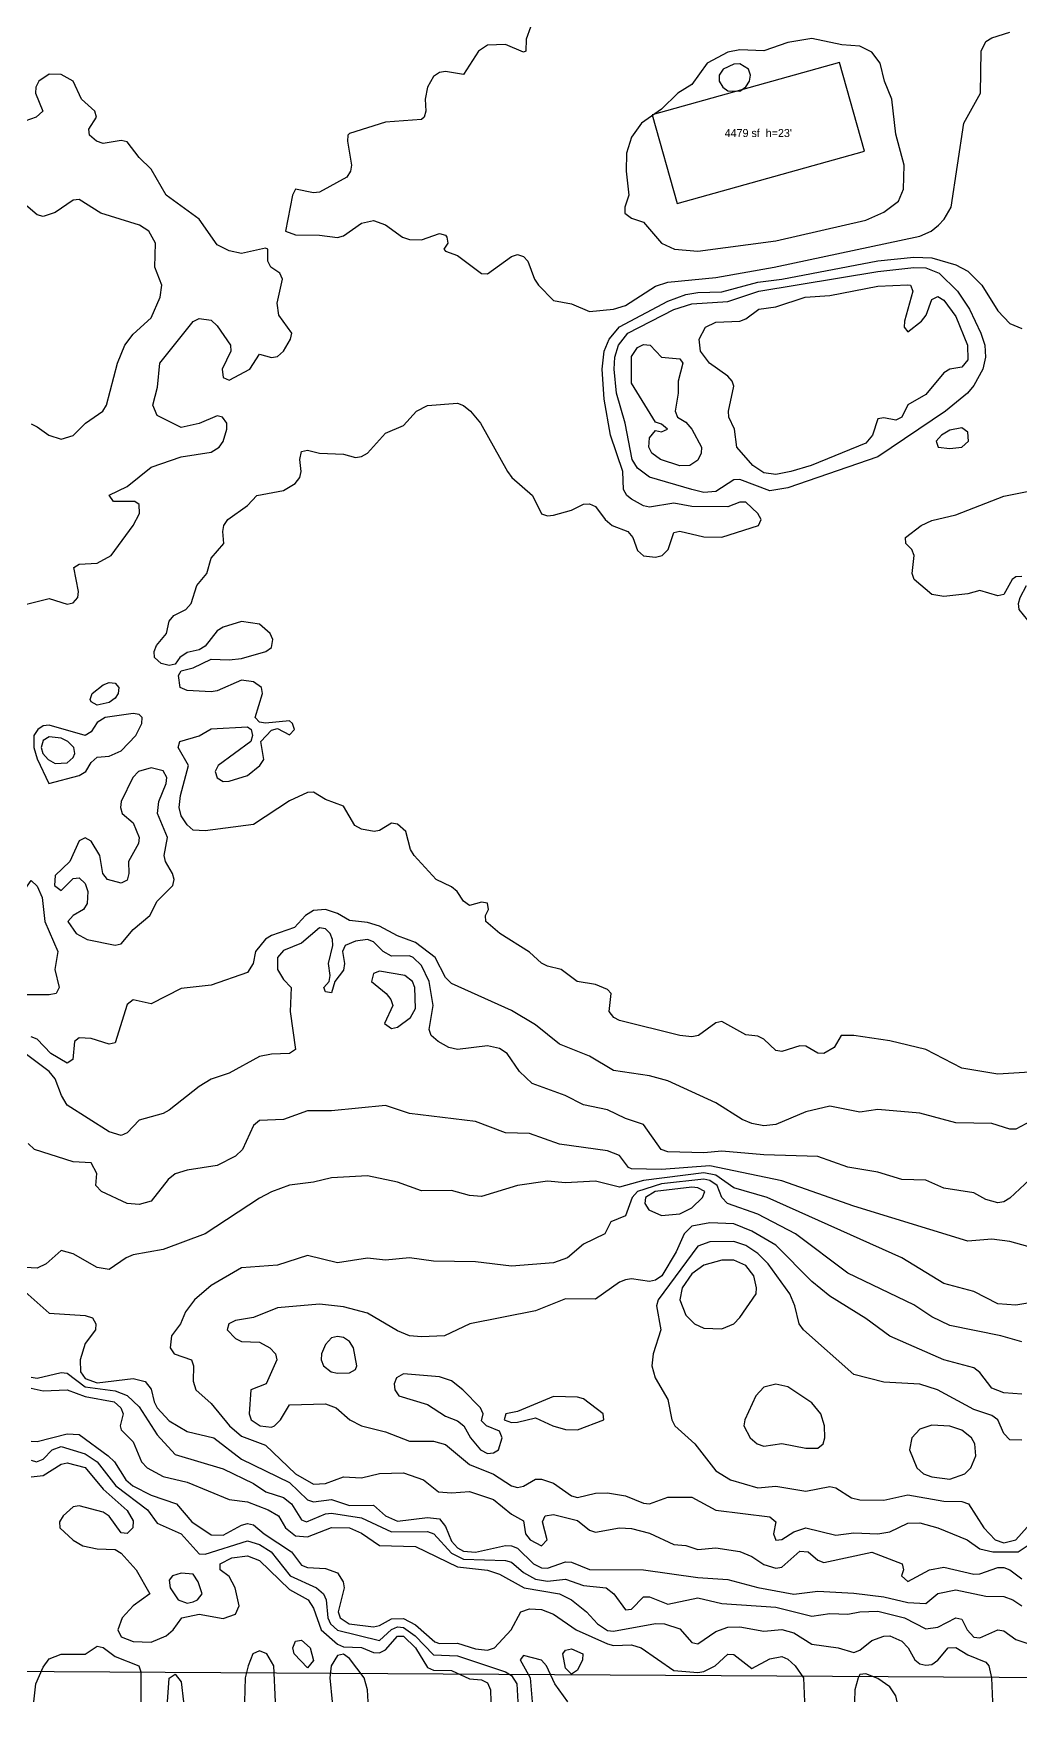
# Model space of a CAD drawing. Extents: x 425119 to 428731, y 1576976 to 1581037.
# Drawn here: x 425887 to 426380, y 1576976 to 1577811 of the extents above; entities that cross this region are included whole.
import ezdxf
from ezdxf.enums import TextEntityAlignment as Align

# ---------------------------------------------------------------- set-up
doc = ezdxf.new("R2010")
doc.units = 21
doc.header["$MEASUREMENT"] = 0
for name, color, linetype in [('A-BLDG-ANNO', 1, 'Continuous'), ('A-BLDG-FTPT', 1, 'Continuous'), ('C-TOPO-MAJR', 3, 'Continuous'), ('C-TOPO-MINR', 8, 'Continuous'), ('G-ANNO-AOI', 6, 'Continuous')]:
    doc.layers.add(name, color=color, linetype=linetype)

msp = doc.modelspace()

# ---------------------------------------------------------------- linework, layer by layer
at = {"layer": 'A-BLDG-FTPT', "elevation": 73.77}
msp.add_lwpolyline([(426301.84, 1577752.49), (426289.35, 1577796.82), (426195.71, 1577770.69), (426208.24, 1577726.33)], close=True, dxfattribs=at)
at = {"layer": 'C-TOPO-MAJR', "elevation": 70}
msp.add_lwpolyline([(426215.5, 1577583.38), (426194.5, 1577589.66), (426188.5, 1577594.16), (426185.84, 1577598.5), (426182.26, 1577616.5), (426177.87, 1577631.5), (426176.8, 1577643.5), (426177.13, 1577649.5), (426178.9, 1577655.5), (426183.52, 1577661.5), (426206.5, 1577673.41), (426215.5, 1577676.28), (426233.5, 1577677.4), (426249.11, 1577682.5), (426308.5, 1577692.31), (426326.5, 1577694.39), (426332.5, 1577694.15), (426339.22, 1577691.5), (426348.36, 1577682.5), (426354.23, 1577673.5), (426360.02, 1577661.5), (426362.02, 1577655.5), (426362.21, 1577649.5), (426360.94, 1577643.5), (426356.5, 1577635.43), (426353.27, 1577631.5), (426342.29, 1577622.5), (426308.5, 1577599.78), (426263.5, 1577584.22), (426254.5, 1577582.78), (426239.5, 1577588.5), (426236.5, 1577588.18), (426227.5, 1577582.35), (426221.5, 1577581.88), (426215.5, 1577583.38)], close=True, dxfattribs=at)
at = {"layer": 'C-TOPO-MAJR'}
for points, elevation in [([(426380.5, 1577540.01), (426377.5, 1577539.8), (426375.62, 1577538.5), (426371.5, 1577530.98), (426368.5, 1577530.36), (426359.5, 1577532.9), (426353.5, 1577531.3), (426341.5, 1577529.98), (426335.5, 1577530.99), (426326.58, 1577538.5), (426325.66, 1577541.5), (426326.71, 1577550.5), (426325.56, 1577553.5), (426322.42, 1577556.5), (426322.31, 1577559.5), (426330.14, 1577565.5), (426335.5, 1577567.85), (426347.5, 1577570.78), (426371.5, 1577580.01), (426386.5, 1577583.17)], 70), ([(426383.5, 1577518.05), (426379.13, 1577523.5), (426378.72, 1577526.5), (426379.53, 1577529.5), (426382.78, 1577535.5)], 70), ([(426395.5, 1577178.78), (426377.5, 1577175.74), (426368.5, 1577176.47), (426356.5, 1577182.62), (426341.5, 1577186.56), (426320.5, 1577199.41), (426253.2, 1577229.5), (426236.5, 1577234.47), (426227.5, 1577240.79), (426221.5, 1577241.99), (426191.5, 1577238.16), (426179.5, 1577234.79), (426167.5, 1577237.82), (426152.5, 1577236.98), (426143.5, 1577237.76), (426128.5, 1577235.59), (426110.5, 1577230.11), (426104.5, 1577230.66), (426095.5, 1577233.05), (426080.5, 1577232.98), (426068.5, 1577237.3), (426053.5, 1577240.37), (426035.5, 1577239.49), (426026.5, 1577237.2), (426014.5, 1577235.72), (426005.5, 1577232.34), (425999.5, 1577229.29), (425972.5, 1577211.43), (425951.5, 1577203.57), (425936.5, 1577200.96), (425932.91, 1577199.5), (425924.5, 1577193.65), (425918.5, 1577194.52), (425906.5, 1577201.46), (425900.5, 1577203.06), (425893.05, 1577196.5), (425888.5, 1577194.21), (425882.5, 1577194.58)], 75), ([(425882.5, 1577182.49), (425894.5, 1577171.75), (425912.5, 1577170.66), (425916.17, 1577169.5), (425917.8, 1577166.5), (425917.65, 1577163.5), (425912.5, 1577156.64), (425909.96, 1577148.5), (425910.11, 1577142.5), (425912.5, 1577139.04), (425918.5, 1577136.96), (425936.5, 1577139.04), (425942.5, 1577137.57), (425945.5, 1577133.85), (425946.89, 1577127.5), (425948.51, 1577124.5), (425954.5, 1577117.9), (425963.5, 1577112.55), (425976.69, 1577109.5), (425990.5, 1577098.83), (426014.5, 1577087.19), (426023.5, 1577078.55), (426026.5, 1577077.43), (426035.5, 1577078.73), (426044.5, 1577075.66), (426056.5, 1577075.75), (426062.54, 1577070.5), (426068.5, 1577067.88), (426083.5, 1577069.61), (426089.5, 1577069.02), (426092.5, 1577065.13), (426095.5, 1577057.83), (426098.5, 1577054.52), (426101.5, 1577052.89), (426107.5, 1577052.32), (426122.5, 1577055.63), (426125.5, 1577055.49), (426128.5, 1577054.28), (426136.47, 1577046.5), (426140.5, 1577044.51), (426143.5, 1577044.34), (426152.5, 1577047.56), (426155.5, 1577047.32), (426164.5, 1577043.61), (426191.5, 1577043.54), (426218.5, 1577039.63), (426233.5, 1577038.63), (426248.5, 1577034.6), (426266.5, 1577031.35), (426278.5, 1577032.88), (426296.5, 1577031.9), (426311.5, 1577030.07), (426323.5, 1577027.1), (426332.5, 1577026.62), (426338.5, 1577031.75), (426347.5, 1577033.52), (426362.5, 1577030.39), (426371.5, 1577030.17), (426375.89, 1577028.5), (426380.5, 1577025.5)], 75), ([(425885.5, 1577089.97), (425891.5, 1577090.68), (425900.5, 1577096.26), (425903.5, 1577096.94), (425912.5, 1577094.62), (425921.5, 1577083.75), (425933.5, 1577073.18), (425936.5, 1577067.96), (425936.22, 1577064.5), (425933.5, 1577061.58), (425930.5, 1577062.03), (425924.5, 1577070.31), (425921.5, 1577072.31), (425909.5, 1577075.51), (425906.5, 1577074.9), (425901.44, 1577070.5), (425899.63, 1577067.5), (425899.76, 1577064.5), (425906.5, 1577058.3), (425911.3, 1577055.5), (425918.5, 1577053.95), (425927.5, 1577053.7), (425930.5, 1577051.86), (425937.98, 1577043.5), (425944.75, 1577031.5), (425936.5, 1577025.46), (425930.91, 1577019.5), (425928.82, 1577013.5), (425930.5, 1577009.93), (425936.5, 1577007.67), (425945.5, 1577007.38), (425952.99, 1577010.5), (425956.47, 1577013.5), (425960.76, 1577019.5), (425969.5, 1577021.41), (425981.5, 1577019.15), (425987.5, 1577021.42), (425989.35, 1577025.5), (425987.4, 1577034.5), (425984.5, 1577040.18), (425980, 1577043.5), (425979.92, 1577046.5), (425985.71, 1577049.5), (425993.5, 1577050.47), (425999.5, 1577048.12), (426014.5, 1577033.66), (426023.89, 1577028.5), (426026.5, 1577024.36), (426030.43, 1577013.5), (426038.5, 1577006.36), (426041.5, 1577004.99), (426050.5, 1577004.74), (426056.5, 1577002.18), (426059.5, 1577002.02), (426062.5, 1577003.44), (426068.5, 1577010.37), (426071.5, 1577010.3), (426077.5, 1577004.57), (426083.5, 1576994.71), (426086.5, 1576993.28), (426095.5, 1576993.25), (426104.5, 1576989.08), (426110.5, 1576988.53), (426113.5, 1576987.08), (426114.98, 1576983.5), (426115.21, 1576977.5)], 70), ([(426007.64, 1576977.5), (426006.68, 1576995.5), (426003.27, 1577001.5), (425999.5, 1577002.99), (425996.27, 1577001.5), (425993.83, 1576995.5), (425992.48, 1576989.5), (425992.06, 1576977.5)], 70), ([(426053.87, 1576977.5), (426053.6, 1576983.5), (426051.85, 1576989.5), (426044.5, 1576999.25), (426041.5, 1577001.29), (426038.5, 1577000.64), (426035.37, 1576995.5), (426034.7, 1576989.5), (426035.82, 1576977.5)], 70)]:
    msp.add_lwpolyline(points, dxfattribs=dict(at, elevation=elevation))
at = {"layer": 'C-TOPO-MINR'}
for points, elevation in [([(426135.04, 1577814.5), (426132.8, 1577808.5), (426132.57, 1577802.5), (426131.5, 1577801.95), (426122.5, 1577805.84), (426113.5, 1577805.48), (426109.03, 1577802.5), (426101.5, 1577790.75), (426092.5, 1577792.37), (426089.5, 1577791.81), (426086.5, 1577789.8), (426083.44, 1577784.5), (426082.41, 1577778.5), (426082.73, 1577772.5), (426081.86, 1577769.5), (426080.5, 1577768.29), (426062.5, 1577767.07), (426044.5, 1577761.3), (426043.65, 1577760.5), (426043.55, 1577757.5), (426045.46, 1577745.5), (426045.03, 1577742.5), (426043.28, 1577739.5), (426029.5, 1577732.07), (426026.5, 1577731.64), (426017.48, 1577733.5), (426016.04, 1577730.5), (426012.58, 1577712.5), (426017.5, 1577710.69), (426029.5, 1577710.58), (426038.5, 1577709.43), (426041.5, 1577710.2), (426050.5, 1577716.48), (426056.5, 1577717.79), (426062.5, 1577715.68), (426071.04, 1577709.5), (426074.5, 1577708.41), (426080.5, 1577708.15), (426089.5, 1577711.38), (426092.5, 1577710.58), (426093.23, 1577709.5), (426093.66, 1577706.5), (426091.6, 1577703.5), (426092.5, 1577702.55), (426098.5, 1577700.41), (426110.5, 1577691.45), (426113.5, 1577691.26), (426125.5, 1577699.83), (426128.5, 1577700.81), (426131.5, 1577699.94), (426133.63, 1577697.5), (426136.98, 1577688.5), (426138.97, 1577685.5), (426146.5, 1577677.83), (426155.5, 1577676.25), (426164.5, 1577672.36), (426176.5, 1577673.53), (426182.5, 1577675.44), (426197.5, 1577685.05), (426203.5, 1577687.1), (426227.5, 1577689.35), (426256.63, 1577694.5), (426329.5, 1577710.02), (426335.08, 1577712.5), (426338.84, 1577715.5), (426341.66, 1577718.5), (426345.09, 1577724.5), (426351.4, 1577766.5), (426359.79, 1577781.5), (426360.2, 1577802.5), (426362.5, 1577807.25), (426365.5, 1577809.08), (426374.5, 1577811.94)], 72), ([(425882.5, 1577525.93), (425894.5, 1577528.9), (425903.5, 1577526.1), (425906.5, 1577526.7), (425908.79, 1577529.5), (425909.15, 1577532.5), (425906.78, 1577544.5), (425909.5, 1577546.05), (425918.5, 1577546.63), (425925.54, 1577550.5), (425936.52, 1577565.5), (425939.65, 1577571.5), (425939.5, 1577575.86), (425937.22, 1577577.5), (425926.56, 1577577.5), (425924.5, 1577580.58), (425933.5, 1577584.89), (425945.5, 1577594.51), (425960.5, 1577599.69), (425975.5, 1577602.11), (425979.5, 1577604.5), (425981.5, 1577607.42), (425983.31, 1577613.5), (425983.21, 1577616.5), (425981.03, 1577619.5), (425978.5, 1577620.29), (425969.5, 1577616.44), (425960.5, 1577614.37), (425948.5, 1577620.44), (425946.27, 1577625.5), (425948.55, 1577634.5), (425949.8, 1577646.5), (425966.5, 1577667.39), (425969.5, 1577668.93), (425975.5, 1577668.01), (425978.5, 1577665.18), (425985.16, 1577655.5), (425985.19, 1577652.5), (425980.92, 1577643.5), (425981.5, 1577639.43), (425984.5, 1577638.14), (425994.78, 1577643.5), (425999.5, 1577651.11), (426005.5, 1577649.44), (426008.5, 1577649.82), (426011.6, 1577652.5), (426015.04, 1577658.5), (426015.73, 1577661.5), (426009.15, 1577670.5), (426008.38, 1577676.5), (426011.06, 1577688.5), (426009.78, 1577691.5), (426005.18, 1577694.5), (426003.69, 1577697.5), (426003.69, 1577703.5), (426002.5, 1577704.07), (425990.5, 1577701.35), (425984.5, 1577702.71), (425978.5, 1577705.72), (425969.5, 1577718.56), (425952.91, 1577730.5), (425945.5, 1577743.55), (425939.5, 1577749.43), (425933.5, 1577757.14), (425930.5, 1577757.84), (425921.5, 1577756.31), (425918.08, 1577757.5), (425914.59, 1577760.5), (425914.3, 1577763.5), (425918.18, 1577769.5), (425917.38, 1577772.5), (425910.69, 1577778.5), (425906.5, 1577787.56), (425900.5, 1577790.85), (425894.5, 1577790.92), (425889.34, 1577787.5), (425887.86, 1577784.5), (425887.64, 1577781.5), (425891.4, 1577772.5), (425888, 1577769.5), (425879.5, 1577766.44)], 72), ([(425885.5, 1577616.23), (425888.5, 1577614.79), (425894.31, 1577610.5), (425894.31, 1577610.5), (425900.5, 1577608.62), (425906.5, 1577610.46), (425912.56, 1577616.5), (425921.26, 1577622.5), (425923.17, 1577625.5), (425928.66, 1577646.5), (425932.34, 1577655.5), (425936.5, 1577661.03), (425945.5, 1577669.17), (425949.94, 1577679.5), (425950.7, 1577685.5), (425947.2, 1577694.5), (425947.65, 1577706.5), (425944.24, 1577712.5), (425939.68, 1577715.5), (425920.28, 1577721.5), (425909.5, 1577728.39), (425906.5, 1577727.99), (425897.5, 1577721.84), (425891.5, 1577719.87), (425888.5, 1577720.66), (425879.5, 1577728.29)], 73), ([(426392.5, 1577292.64), (426368.5, 1577291.18), (426350.5, 1577294.16), (426332.5, 1577303.61), (426314.5, 1577307.92), (426296.5, 1577310.6), (426290.16, 1577310.5), (426286.68, 1577304.5), (426281.5, 1577301.6), (426278.5, 1577301.71), (426272.5, 1577305.19), (426269.5, 1577305.43), (426260.5, 1577302.61), (426257.5, 1577302.97), (426251.5, 1577308.7), (426248.5, 1577310.18), (426242.5, 1577310.94), (426230.5, 1577317.48), (426227.5, 1577316.89), (426218.86, 1577310.5), (426215.5, 1577309.94), (426209.5, 1577310.52), (426179.5, 1577317.99), (426176.62, 1577319.5), (426174.32, 1577322.5), (426175.22, 1577331.5), (426173.5, 1577333.6), (426167.5, 1577335.98), (426158.27, 1577337.5), (426150.31, 1577343.5), (426143.5, 1577345.12), (426140.5, 1577346.77), (426134.5, 1577352.23), (426119.61, 1577361.5), (426112.67, 1577367.5), (426112.42, 1577370.5), (426113.94, 1577373.5), (426113.5, 1577376.7), (426110.5, 1577377.18), (426104.5, 1577375.49), (426101.5, 1577377.62), (426098.25, 1577382.5), (426095.5, 1577384.87), (426087.84, 1577388.5), (426076.84, 1577400.5), (426074.94, 1577403.5), (426072.68, 1577412.5), (426068.5, 1577416.19), (426065.5, 1577416.6), (426059.5, 1577412.96), (426056.88, 1577412.5), (426050.5, 1577413.62), (426047.18, 1577415.5), (426041.5, 1577425.19), (426032.5, 1577428.56), (426026.5, 1577432.12), (426023.5, 1577431.96), (426014.5, 1577427.83), (425996.5, 1577415.98), (425972.5, 1577412.87), (425966.5, 1577413.17), (425963.5, 1577415.83), (425960.5, 1577420.4), (425959.36, 1577424.5), (425960.07, 1577430.5), (425964.07, 1577445.5), (425958.99, 1577454.5), (425959.69, 1577457.5), (425969.5, 1577460.26), (425975.5, 1577463.79), (425993.5, 1577464.75), (425995.48, 1577463.5), (425996.08, 1577460.5), (425995.16, 1577457.5), (425978.91, 1577445.5), (425977.41, 1577442.5), (425978.5, 1577439.35), (425981.5, 1577437.44), (425984.5, 1577437.58), (425993.5, 1577440.54), (425999.68, 1577445.5), (426001.67, 1577448.5), (426000.18, 1577457.5), (426005.5, 1577463.16), (426008.5, 1577463.94), (426014.5, 1577460.88), (426017.02, 1577463.5), (426016.03, 1577466.5), (426014.5, 1577467.89), (426002.5, 1577466.69), (425999.5, 1577467.18), (425997.47, 1577469.5), (426001.14, 1577481.5), (426000.53, 1577484.5), (425996.5, 1577487.32), (425990.5, 1577488.2), (425978.5, 1577482.73), (425975.5, 1577482.23), (425963.5, 1577482.93), (425959.88, 1577484.5), (425959.11, 1577490.5), (425960.5, 1577492.81), (425966.5, 1577494.27), (425975.5, 1577498.6), (425984.5, 1577498.23), (425990.5, 1577498.98), (426002.66, 1577502.5), (426005.5, 1577504.51), (426006.23, 1577508.5), (426004.85, 1577511.5), (425999.5, 1577516.09), (425990.5, 1577517.51), (425981.5, 1577514.63), (425978.5, 1577512.78), (425972.5, 1577505.11), (425969.5, 1577503.21), (425963.5, 1577501.93), (425959.83, 1577499.5), (425957.5, 1577496.08), (425954.5, 1577495.48), (425950.47, 1577496.5), (425947.07, 1577499.5), (425946.87, 1577502.5), (425948.18, 1577505.5), (425953.18, 1577511.5), (425954.5, 1577517.65), (425956.85, 1577520.5), (425962.73, 1577523.5), (425965.44, 1577526.5), (425968.3, 1577535.5), (425973.32, 1577541.5), (425975.5, 1577549.11), (425981.69, 1577556.5), (425981.18, 1577562.5), (425981.76, 1577565.5), (425983.73, 1577568.5), (425993.5, 1577575.43), (425998.23, 1577580.5), (426011.5, 1577582.99), (426017.43, 1577586.5), (426019.72, 1577589.5), (426020.32, 1577592.5), (426019.74, 1577598.5), (426020.5, 1577602.36), (426023.5, 1577603.08), (426029.5, 1577601.51), (426041.5, 1577601.03), (426047.5, 1577599.45), (426050.5, 1577599.91), (426053.55, 1577601.5), (426062.5, 1577611.57), (426071.5, 1577615.42), (426078.08, 1577622.5), (426083.5, 1577625.44), (426098.5, 1577626.57), (426101.5, 1577625.47), (426105, 1577622.5), (426109.99, 1577616.5), (426123.47, 1577592.5), (426125.66, 1577589.5), (426135.96, 1577580.5), (426140.5, 1577571.22), (426143.5, 1577570.21), (426146.5, 1577570.57), (426155.5, 1577573.12), (426161.5, 1577576.1), (426164.5, 1577576.32), (426167.5, 1577574.91), (426172.26, 1577568.5), (426175.75, 1577565.5), (426183.55, 1577562.5), (426186.04, 1577559.5), (426188.5, 1577552.95), (426191.5, 1577550.2), (426197.5, 1577549.53), (426200.74, 1577550.5), (426203.71, 1577553.5), (426206.5, 1577561.98), (426209.5, 1577562.62), (426221.5, 1577559.81), (426230.5, 1577559.63), (426248.84, 1577565.5), (426250.17, 1577568.5), (426248.49, 1577571.5), (426242.5, 1577577.09), (426239.5, 1577577.06), (426233.5, 1577574.69), (426215.5, 1577574.99), (426206.5, 1577576.62), (426194.5, 1577574.56), (426191.5, 1577575.18), (426185.5, 1577578.6), (426183.08, 1577580.5), (426181.46, 1577583.5), (426181.16, 1577592.5), (426174.88, 1577610.5), (426171.7, 1577628.5), (426170.83, 1577643.5), (426171.76, 1577652.5), (426174.2, 1577658.5), (426179.5, 1577664.73), (426203.5, 1577677.59), (426212.5, 1577680.82), (426218.5, 1577681.94), (426230.5, 1577682.29), (426248.5, 1577687.1), (426260.5, 1577688.56), (426308.5, 1577697.68), (426326.5, 1577699.53), (426335.5, 1577699.2), (426347.5, 1577695.7), (426353.5, 1577692.49), (426360.38, 1577685.5), (426368.5, 1577672.76), (426374.5, 1577666.35), (426380.5, 1577663.94)], 71), ([(426392.5, 1577271.68), (426377.5, 1577263.75), (426374.5, 1577263.67), (426365.5, 1577266.63), (426347.5, 1577266.98), (426329.5, 1577271.66), (426308.5, 1577273.53), (426299.5, 1577272.26), (426284.5, 1577275.15), (426272.5, 1577272.33), (426257.5, 1577266.02), (426251.5, 1577265.43), (426245.5, 1577266.51), (426240.77, 1577268.5), (426227.5, 1577276.9), (426203.5, 1577287.89), (426194.5, 1577290.33), (426176.5, 1577293.12), (426164.5, 1577300.16), (426149.5, 1577306.17), (426137.5, 1577315.85), (426125.5, 1577323.11), (426095.5, 1577336.47), (426092.5, 1577339.47), (426087.36, 1577349.5), (426077.5, 1577357.05), (426068.5, 1577360.31), (426059.5, 1577365.26), (426053.5, 1577367.08), (426044.5, 1577368.05), (426038.5, 1577371.58), (426032.5, 1577373.48), (426026.5, 1577372.94), (426022.54, 1577370.5), (426017.02, 1577364.5), (426005.5, 1577360.48), (426002.5, 1577358.61), (425997.57, 1577352.5), (425996.38, 1577346.5), (425993.5, 1577342.09), (425975.5, 1577335.76), (425960.5, 1577334.04), (425945.5, 1577326.35), (425936.5, 1577328.41), (425933.5, 1577326.07), (425927.5, 1577306.84), (425924.5, 1577306.14), (425915.5, 1577309), (425909.5, 1577309.31), (425907.21, 1577307.5), (425906.33, 1577298.5), (425903.5, 1577296.73), (425895.4, 1577301.5), (425888.5, 1577308.79), (425885.5, 1577309.87)], 72), ([(426384.49, 1577238.5), (426374.5, 1577229.26), (426371.5, 1577227.38), (426368.5, 1577226.85), (426362.5, 1577228.65), (426356.5, 1577231.92), (426341.5, 1577234.17), (426332.5, 1577238.22), (426320.5, 1577238.53), (426308.5, 1577242.19), (426293.5, 1577244.72), (426278.5, 1577250.13), (426251.5, 1577250.92), (426230.5, 1577252.77), (426221.5, 1577251.86), (426203.5, 1577252.36), (426200.32, 1577253.5), (426191.5, 1577266.11), (426182.5, 1577269.07), (426173.5, 1577273.35), (426161.5, 1577275.91), (426152.23, 1577280.5), (426135.78, 1577286.5), (426129.47, 1577292.5), (426123.26, 1577301.5), (426119.5, 1577303.99), (426113.5, 1577305.45), (426098.5, 1577303.6), (426094.12, 1577304.5), (426088.86, 1577307.5), (426085.26, 1577310.5), (426084.28, 1577313.5), (426086.37, 1577325.5), (426084.41, 1577337.5), (426080.5, 1577345.58), (426076.31, 1577349.5), (426074.5, 1577350.29), (426065.5, 1577350.21), (426061.32, 1577352.5), (426056.5, 1577357.3), (426053.55, 1577358.5), (426047.5, 1577357.67), (426042.39, 1577355.5), (426041.07, 1577352.5), (426042.12, 1577346.5), (426041.5, 1577343.17), (426037.22, 1577337.5), (426035.5, 1577331.92), (426032.5, 1577332.43), (426031.78, 1577334.5), (426034.3, 1577337.5), (426034.83, 1577340.5), (426034.01, 1577346.5), (426036.25, 1577355.5), (426036, 1577358.5), (426034.82, 1577361.5), (426032.5, 1577363.87), (426029.5, 1577364.35), (426020.5, 1577356.63), (426011.5, 1577352.96), (426008.49, 1577349.5), (426008.52, 1577343.5), (426011.5, 1577338.54), (426015.32, 1577334.5), (426014.82, 1577322.5), (426017.5, 1577303.63), (426014.5, 1577301.58), (426005.5, 1577301.28), (425999.5, 1577300.07), (425984.5, 1577291.76), (425975.5, 1577288.65), (425969.5, 1577285), (425954.5, 1577273.2), (425951.5, 1577271.5), (425939.5, 1577268.23), (425933.5, 1577261.93), (425930.5, 1577260.57), (425924.5, 1577262.4), (425903.5, 1577275.75), (425900.62, 1577280.5), (425897.5, 1577288.93), (425894.53, 1577292.5), (425882.5, 1577301.59)], 73), ([(426383.5, 1577205.09), (426374.5, 1577207.65), (426365.5, 1577208.72), (426353.5, 1577207.78), (426296.5, 1577225.26), (426260.5, 1577237.88), (426224.5, 1577245.49), (426200.5, 1577243.61), (426185.5, 1577243.85), (426183.85, 1577244.5), (426179.41, 1577250.5), (426173.5, 1577252.83), (426149.5, 1577256.28), (426134.5, 1577261.5), (426122.5, 1577261.96), (426107.5, 1577267.62), (426074.59, 1577271.5), (426062.5, 1577275.64), (426035.5, 1577272.83), (426023.5, 1577272.87), (426011.5, 1577268.59), (425999.5, 1577267.99), (425996.5, 1577265.49), (425991.15, 1577253.5), (425987.5, 1577250.21), (425978.5, 1577245.64), (425963.5, 1577243.24), (425957.5, 1577241.33), (425953.92, 1577238.5), (425945.5, 1577227.83), (425939.5, 1577226.15), (425933.5, 1577226.63), (425920.59, 1577232.5), (425917.74, 1577235.5), (425918.33, 1577241.5), (425915.5, 1577246.91), (425906.5, 1577247.47), (425887.15, 1577253.5), (425883.92, 1577256.5)], 74), ([(426380.5, 1577157.46), (426369.92, 1577160.5), (426344.5, 1577165.66), (426335.5, 1577169.96), (426326.5, 1577175.96), (426293.5, 1577191.78), (426267.32, 1577211.5), (426248.5, 1577221.28), (426233.35, 1577226.5), (426230.64, 1577229.5), (426228.19, 1577235.5), (426224.5, 1577238.04), (426221.5, 1577238.73), (426200.5, 1577236.46), (426188.5, 1577232.65), (426185.79, 1577229.5), (426182.5, 1577220.37), (426175.17, 1577217.5), (426172.08, 1577211.5), (426161.5, 1577206.33), (426153.51, 1577199.5), (426146.5, 1577196.89), (426125.5, 1577195.22), (426107.5, 1577197.48), (426086.5, 1577197.75), (426074.5, 1577199.37), (426062.5, 1577198.18), (426053.5, 1577199.21), (426038.5, 1577196.9), (426023.5, 1577200.64), (426008.5, 1577195.7), (425990.5, 1577194.4), (425975.5, 1577185.59), (425967.03, 1577178.5), (425962.65, 1577172.5), (425960.14, 1577166.5), (425955.56, 1577160.5), (425954.93, 1577154.5), (425957.01, 1577151.5), (425965.66, 1577148.5), (425966.62, 1577145.5), (425966.5, 1577137.74), (425967.69, 1577133.5), (425975.5, 1577126.63), (425984.65, 1577115.5), (425990.5, 1577110.32), (426002.5, 1577105.79), (426017.6, 1577091.5), (426026.5, 1577086.33), (426032.5, 1577086.72), (426041.5, 1577089.97), (426050.5, 1577089.44), (426059.5, 1577091.72), (426071.5, 1577091.98), (426081.46, 1577088.5), (426088.99, 1577082.5), (426095.5, 1577081.91), (426104.5, 1577082.72), (426116.5, 1577078.6), (426125.5, 1577071.34), (426131.5, 1577068.01), (426132.46, 1577061.5), (426134.85, 1577058.5), (426140.5, 1577055.5), (426143.24, 1577058.5), (426140.9, 1577067.5), (426142.22, 1577070.5), (426146.5, 1577071.23), (426158.5, 1577068.14), (426164.5, 1577063.38), (426167.5, 1577062.31), (426179.5, 1577064.44), (426185.5, 1577064.08), (426194.5, 1577061.75), (426206.5, 1577056.16), (426212.5, 1577055.69), (426218.5, 1577053.66), (426227.5, 1577054.47), (426239.5, 1577052.65), (426245.5, 1577050.12), (426251.5, 1577046.15), (426257.5, 1577044.38), (426260.5, 1577044.86), (426269.5, 1577052.75), (426273.7, 1577052.5), (426278.5, 1577048.4), (426281.5, 1577047.08), (426305.5, 1577052.35), (426320.61, 1577046.5), (426321.3, 1577043.5), (426320.3, 1577040.5), (426320.3, 1577040.5), (426323.5, 1577037.6), (426334.26, 1577043.5), (426341.5, 1577044.84), (426356.5, 1577041.29), (426359.5, 1577041.43), (426368.5, 1577044.73), (426371.5, 1577044.65), (426374.5, 1577043.5), (426380.5, 1577038.94)], 76), ([(426380.5, 1577131.27), (426371.5, 1577132.03), (426365.5, 1577134.33), (426359.5, 1577142.18), (426356.5, 1577144.44), (426341.5, 1577148.38), (426314.5, 1577160.22), (426302.5, 1577169.11), (426284.5, 1577180.22), (426275.5, 1577187.68), (426257.5, 1577205.71), (426245.5, 1577212.82), (426236.5, 1577216.49), (426224.5, 1577216.89), (426215.5, 1577215.22), (426211.69, 1577211.5), (426207.82, 1577202.5), (426200.61, 1577190.5), (426197.5, 1577188.32), (426194.5, 1577187.58), (426185.5, 1577188.87), (426182.5, 1577188.48), (426179.5, 1577187.27), (426167.5, 1577178.75), (426152.5, 1577178.99), (426137.5, 1577172.97), (426104.6, 1577166.5), (426092.07, 1577160.5), (426080.5, 1577159.88), (426074.5, 1577160.52), (426068.5, 1577162.96), (426053.5, 1577171.76), (426041.5, 1577175), (426029.5, 1577176.34), (426008.5, 1577174.39), (425996.5, 1577169.55), (425987.5, 1577168.15), (425984.29, 1577166.5), (425983.36, 1577163.5), (425987.5, 1577159.09), (425990.5, 1577157.68), (425999.5, 1577157.25), (426004.69, 1577154.5), (426007.61, 1577151.5), (426008.29, 1577148.5), (426002.85, 1577136.5), (425995.17, 1577133.5), (425994.47, 1577121.5), (425995.43, 1577118.5), (425999.85, 1577115.5), (426005.5, 1577114.85), (426007.03, 1577115.5), (426010, 1577118.5), (426014.5, 1577126.02), (426032.5, 1577126.49), (426037.89, 1577124.5), (426044.67, 1577118.5), (426050.5, 1577115.4), (426062.5, 1577112.54), (426074.5, 1577107.84), (426086.5, 1577107.79), (426092.5, 1577106.09), (426104.5, 1577096.07), (426116.5, 1577091.3), (426125.5, 1577085.42), (426128.5, 1577084.71), (426131.5, 1577085.31), (426137.5, 1577088.73), (426140.5, 1577088.74), (426146.5, 1577086.88), (426155.5, 1577080.45), (426158.5, 1577079.6), (426167.5, 1577081.8), (426173.5, 1577082), (426182.5, 1577080.43), (426191.5, 1577076.83), (426194.5, 1577076.49), (426203.5, 1577079.87), (426215.5, 1577079.75), (426227.5, 1577073.37), (426254.5, 1577069.93), (426257.61, 1577067.5), (426256.36, 1577061.5), (426257.5, 1577058.36), (426260.5, 1577058.65), (426266.5, 1577062.49), (426272.5, 1577064.41), (426287.5, 1577060.78), (426296.5, 1577061.93), (426308.5, 1577061.53), (426314.5, 1577062.46), (426323.5, 1577066.81), (426329.5, 1577067), (426338.5, 1577064.52), (426353.2, 1577058.5), (426359.5, 1577054.03), (426365.98, 1577052.5), (426365.98, 1577052.5), (426378.69, 1577052.5), (426387.53, 1577058.5)], 77), ([(426380.5, 1577108.23), (426374.5, 1577108.45), (426371.5, 1577111.66), (426368.47, 1577118.5), (426365.5, 1577120.68), (426356.5, 1577123.59), (426338.37, 1577133.5), (426329.5, 1577136.21), (426311.5, 1577137.34), (426296.5, 1577141.08), (426271.44, 1577163.5), (426269.2, 1577166.5), (426267.11, 1577175.5), (426264.55, 1577181.5), (426253.66, 1577196.5), (426248.5, 1577201.57), (426242.5, 1577205.52), (426236.5, 1577207.6), (426224.5, 1577207.47), (426218.5, 1577205.19), (426198.76, 1577178.5), (426197.94, 1577175.5), (426200.12, 1577163.5), (426196.19, 1577151.5), (426195.63, 1577145.5), (426197.29, 1577139.5), (426203.5, 1577128.7), (426205.53, 1577118.5), (426207.06, 1577115.5), (426217.1, 1577106.5), (426227.5, 1577092.93), (426234.81, 1577088.5), (426248.5, 1577084.52), (426257.5, 1577085.34), (426272.5, 1577082.84), (426284.5, 1577085.08), (426287.5, 1577084.52), (426295.36, 1577079.5), (426299.5, 1577078.47), (426311.5, 1577078.39), (426323.5, 1577080.92), (426341.5, 1577077.76), (426350.5, 1577077.65), (426353.83, 1577076.5), (426361.51, 1577064.5), (426367.09, 1577058.5), (426367.09, 1577058.5), (426371.5, 1577056.95), (426377.5, 1577058.57), (426404.5, 1577088.58)], 78), ([(425885.5, 1577139.79), (425888.5, 1577139.22), (425900.5, 1577142.19), (425903.5, 1577141.75), (425912.5, 1577134.89), (425927.5, 1577132.91), (425933.5, 1577130.59), (425939.5, 1577124.88), (425948.5, 1577110.95), (425957.5, 1577101.17), (425981.5, 1577093.97), (425996.5, 1577086.57), (426002.71, 1577082.5), (426011.5, 1577079.59), (426015.52, 1577076.5), (426020.5, 1577068.48), (426023.02, 1577067.5), (426032.5, 1577071.53), (426035.5, 1577071.86), (426050.5, 1577069.46), (426065.5, 1577062.46), (426083.5, 1577062.67), (426086.6, 1577061.5), (426095.5, 1577051.91), (426101.5, 1577048.87), (426122.5, 1577048.23), (426125.5, 1577047.39), (426131.5, 1577042.19), (426137.5, 1577038.83), (426143.5, 1577037.91), (426152.5, 1577038.76), (426161.5, 1577035.73), (426172.73, 1577034.5), (426176.53, 1577031.5), (426182.5, 1577023.46), (426185.5, 1577023.82), (426191.5, 1577030.03), (426194.5, 1577030.01), (426203.5, 1577026.3), (426218.5, 1577029.45), (426230.5, 1577026.64), (426257.5, 1577024.89), (426275.5, 1577020.32), (426284.5, 1577021.62), (426293.5, 1577021.26), (426299.5, 1577022.57), (426308.5, 1577022.87), (426321.75, 1577019.5), (426332.5, 1577014.06), (426338.5, 1577014.82), (426347.5, 1577019.43), (426350.5, 1577018.83), (426353.12, 1577013.5), (426356.5, 1577009.78), (426359.5, 1577009.43), (426368.5, 1577013.46), (426371.5, 1577012.93), (426377.5, 1577008.7), (426383.5, 1577006.62)], 74), ([(425885.5, 1577134.33), (425891.5, 1577132.96), (425903.5, 1577133.38), (425912.5, 1577130.18), (425926.92, 1577127.5), (425930.35, 1577124.5), (425931.43, 1577121.5), (425929.89, 1577115.5), (425930.5, 1577113.52), (425936.5, 1577107.41), (425940.7, 1577097.5), (425943.52, 1577094.5), (425951.5, 1577090.15), (425963.5, 1577087.3), (425984.5, 1577078.6), (425993.5, 1577077.48), (426003.89, 1577073.5), (426009.1, 1577070.5), (426012.63, 1577064.5), (426017.5, 1577060.56), (426023.5, 1577060.03), (426035.5, 1577064.58), (426044.5, 1577064.46), (426050.5, 1577061.81), (426059.5, 1577055.73), (426077.5, 1577055.17), (426098.5, 1577045.06), (426113.5, 1577043.4), (426119.5, 1577041.39), (426131.88, 1577034.5), (426149.5, 1577031.5), (426155.37, 1577028.5), (426162.92, 1577022.5), (426168.51, 1577016.5), (426173.5, 1577013.24), (426176.5, 1577012.83), (426197.5, 1577016.63), (426201.89, 1577016.5), (426209.5, 1577013.99), (426215.5, 1577007.14), (426218.5, 1577006.55), (426227.5, 1577012.62), (426233.5, 1577014.78), (426239.5, 1577015.08), (426251.5, 1577012.92), (426260.5, 1577013.63), (426266.5, 1577012.03), (426275.5, 1577006.35), (426288.62, 1577004.5), (426296.5, 1577002.19), (426299.5, 1577003.37), (426305.5, 1577008.21), (426311.5, 1577010.35), (426314.5, 1577010.48), (426320.5, 1577007.87), (426323.63, 1577004.5), (426326.93, 1576998.5), (426329.5, 1576996.51), (426332.5, 1576995.79), (426335.5, 1576996.13), (426338.5, 1576998.32), (426343.65, 1577004.5), (426347.5, 1577004.72), (426353.5, 1577000.98), (426362.5, 1576997.37), (426363.94, 1576995.5), (426365.29, 1576989.5), (426365.82, 1576977.5)], 73), ([(425885.5, 1577107.83), (425888.5, 1577107.71), (425903.5, 1577111.48), (425909.5, 1577111.08), (425924.01, 1577100.5), (425927.11, 1577097.5), (425932.82, 1577088.5), (425936.35, 1577085.5), (425945.5, 1577080.79), (425958.1, 1577076.5), (425965.75, 1577067.5), (425975.5, 1577061), (425981.5, 1577060.87), (425990.5, 1577065.8), (425993.5, 1577066.66), (425996.5, 1577066.06), (426001.84, 1577061.5), (426015.48, 1577052.5), (426020.5, 1577045.8), (426023.5, 1577044.63), (426032.5, 1577044.19), (426038.5, 1577042.02), (426041.45, 1577037.5), (426041.81, 1577034.5), (426038.95, 1577022.5), (426039.89, 1577019.5), (426044.41, 1577016.5), (426056.5, 1577014.96), (426059.5, 1577015.65), (426065.5, 1577019.02), (426071.5, 1577019.1), (426077.5, 1577016.06), (426087.23, 1577007.5), (426089.5, 1577006.7), (426098.5, 1577006.89), (426107.5, 1577004.03), (426113.5, 1577003.41), (426116.91, 1577004.5), (426125.32, 1577013.5), (426130.06, 1577022.5), (426134.5, 1577024.03), (426140.5, 1577023.64), (426146.5, 1577021.29), (426157.78, 1577013.5), (426173.5, 1577006.46), (426176.5, 1577005.63), (426185.5, 1577006.01), (426190.19, 1577004.5), (426206.5, 1576993.23), (426218.5, 1576992.15), (426221.5, 1576992.63), (426227.15, 1576995.5), (426233.5, 1577001.28), (426236.5, 1577001.26), (426245.5, 1576994.23), (426254.5, 1576999.04), (426260.5, 1577000.13), (426263.5, 1576998.93), (426267.16, 1576995.5), (426271.34, 1576989.5), (426271.85, 1576977.5)], 72), ([(425885.5, 1577098.3), (425888.23, 1577097.5), (425891.5, 1577098.85), (425896.03, 1577103.5), (425900.5, 1577105.11), (425912.5, 1577101.39), (425918.44, 1577097.5), (425927.8, 1577085.5), (425943.54, 1577073.5), (425948.5, 1577066.82), (425960.5, 1577061.48), (425969.5, 1577051.52), (425972.5, 1577051.26), (425993.5, 1577058.06), (425999.5, 1577056.23), (426005.38, 1577052.5), (426014.85, 1577040.5), (426028.03, 1577034.5), (426031.57, 1577031.5), (426032.88, 1577028.5), (426033.71, 1577019.5), (426035.01, 1577016.5), (426038.5, 1577013.27), (426059.5, 1577008.21), (426065.5, 1577013.76), (426068.5, 1577014.97), (426071.5, 1577014.71), (426077.41, 1577010.5), (426086.5, 1577001.08), (426098.5, 1577000.44), (426122.48, 1576992.5), (426125.5, 1576990.69), (426128.12, 1576986.5), (426128.61, 1576977.5)], 71), ([(425886.9, 1576977.5), (425887.79, 1576986.5), (425891.5, 1576994.81), (425894.5, 1576999.05), (425900.5, 1577001.37), (425912.5, 1577001.37), (425918.5, 1577005.32), (425921.5, 1577004.6), (425927.5, 1577000.24), (425939.3, 1576995.5), (425940.29, 1576992.5), (425940.32, 1576977.5)], 69), ([(426153.62, 1576977.5), (426147.12, 1576986.5), (426142.88, 1576995.5), (426140.5, 1576998.27), (426131.5, 1577000.68), (426129.83, 1576998.5), (426134.84, 1576989.5), (426135.73, 1576977.5)], 72), ([(425953.53, 1576977.5), (425954.5, 1576989.32), (425957.5, 1576991.42), (425960.5, 1576987.54), (425961.65, 1576977.5)], 69), ([(426318.18, 1576977.5), (426317.5, 1576980.6), (426314.5, 1576985.04), (426308.5, 1576989.17), (426302.5, 1576991.57), (426299.5, 1576991.27), (426298.72, 1576989.5), (426297.08, 1576983.5), (426296.79, 1576977.5)], 73)]:
    msp.add_lwpolyline(points, dxfattribs=dict(at, elevation=elevation))
for points, elevation in [([(426206.96, 1577703.5), (426218.5, 1577702.54), (426257.5, 1577707.73), (426302.5, 1577718.01), (426311.5, 1577722.1), (426318.77, 1577727.5), (426321.38, 1577733.5), (426321.69, 1577745.5), (426317.5, 1577761.01), (426315.55, 1577778.5), (426311.75, 1577787.5), (426309.6, 1577796.5), (426305.5, 1577802.02), (426299.5, 1577805.01), (426290.5, 1577805.66), (426275.5, 1577808.75), (426263.5, 1577806.84), (426251.5, 1577802.72), (426239.5, 1577803.23), (426233.5, 1577801.99), (426223.24, 1577796.5), (426215.5, 1577785.77), (426208.57, 1577781.5), (426200.5, 1577773.46), (426190.43, 1577766.5), (426185.5, 1577759.54), (426182.88, 1577751.5), (426182.73, 1577742.5), (426184.16, 1577730.5), (426182.04, 1577724.5), (426182.08, 1577721.5), (426185.5, 1577719.06), (426191.5, 1577717.04), (426200.46, 1577706.5), (426206.96, 1577703.5)], 73), ([(426231.06, 1577784.5), (426233.5, 1577782.65), (426239.5, 1577782.43), (426242.5, 1577784.6), (426244.34, 1577787.5), (426244.85, 1577790.5), (426243.93, 1577793.5), (426239.5, 1577796.2), (426236.5, 1577796.03), (426231.27, 1577793.5), (426229.26, 1577790.5), (426229.25, 1577787.5), (426231.06, 1577784.5)], 74), ([(426251.5, 1577591.81), (426246.13, 1577595.5), (426238.13, 1577604.5), (426236.88, 1577613.5), (426234.11, 1577619.5), (426233.9, 1577622.5), (426236.5, 1577635.04), (426235.8, 1577637.5), (426233.5, 1577640.09), (426224.41, 1577646.5), (426219.82, 1577652.5), (426219.21, 1577658.5), (426222.37, 1577664.5), (426227.5, 1577666.97), (426239.5, 1577667.62), (426242.5, 1577668.66), (426248.97, 1577673.5), (426257.5, 1577674.78), (426272.24, 1577679.5), (426284.5, 1577680.37), (426308.5, 1577685.02), (426323.5, 1577685.75), (426324.8, 1577685.5), (426325.92, 1577682.5), (426321.83, 1577667.5), (426321.61, 1577664.5), (426323.5, 1577662.21), (426330.39, 1577667.5), (426332.57, 1577670.5), (426335.5, 1577678.38), (426338.5, 1577679.9), (426341.5, 1577678.08), (426347.5, 1577669.83), (426353.29, 1577655.5), (426353.5, 1577648.23), (426350.5, 1577644.55), (426344.5, 1577643.55), (426341.5, 1577641.67), (426332.5, 1577630.83), (426323.5, 1577625.66), (426320.45, 1577619.5), (426317.5, 1577618.01), (426311.5, 1577619.21), (426308.5, 1577618.76), (426305.82, 1577610.5), (426302.5, 1577606.57), (426275.27, 1577595.5), (426265.1, 1577592.5), (426257.5, 1577591), (426251.5, 1577591.81)], 69), ([(426209.5, 1577595.18), (426199.85, 1577598.5), (426195.58, 1577601.5), (426194.11, 1577604.5), (426194.5, 1577609.22), (426197.5, 1577612.93), (426200.5, 1577612.32), (426203.47, 1577613.5), (426200.5, 1577616.09), (426197.5, 1577617.02), (426185.5, 1577636.62), (426185.5, 1577649.86), (426188.5, 1577654.46), (426191.5, 1577655.82), (426194.74, 1577655.5), (426200.5, 1577649.53), (426209.5, 1577648.65), (426211.07, 1577646.5), (426208.79, 1577637.5), (426208.78, 1577631.5), (426207.22, 1577622.5), (426208.42, 1577619.5), (426212.5, 1577617.07), (426215.5, 1577613.58), (426220.48, 1577604.5), (426220.25, 1577601.5), (426218.5, 1577598.03), (426214.53, 1577595.5), (426209.5, 1577595.18)], 69), ([(426338.57, 1577604.5), (426344.5, 1577603.86), (426350.5, 1577604.65), (426353.87, 1577607.5), (426353.5, 1577612.01), (426350.5, 1577614.26), (426344.5, 1577613.09), (426340.25, 1577610.5), (426337.65, 1577607.5), (426338.57, 1577604.5)], 71), ([(425915.5, 1577477.38), (425915.01, 1577478.5), (425916, 1577481.5), (425921.5, 1577485.76), (425924.5, 1577486.95), (425927.5, 1577486.68), (425929.25, 1577484.5), (425929, 1577481.5), (425927.5, 1577479.13), (425924.5, 1577477), (425918.5, 1577475.61), (425915.5, 1577477.38)], 71), ([(425894.28, 1577436.5), (425909.5, 1577440.54), (425912.78, 1577442.5), (425915.5, 1577446.93), (425918.5, 1577449.57), (425924.5, 1577450.23), (425930.5, 1577452.89), (425937.79, 1577460.5), (425940.79, 1577466.5), (425941.03, 1577469.5), (425939.5, 1577471.04), (425936.5, 1577471.55), (425922.45, 1577469.5), (425918.5, 1577466.91), (425915.5, 1577462.26), (425912.5, 1577460.4), (425894.5, 1577465.71), (425891.5, 1577465.35), (425888.85, 1577463.5), (425886.84, 1577460.5), (425886.86, 1577454.5), (425888.5, 1577448.88), (425894.28, 1577436.5)], 72), ([(425893.94, 1577448.5), (425897.5, 1577446.48), (425903.5, 1577446.8), (425906.5, 1577449.4), (425907.37, 1577451.5), (425906.82, 1577454.5), (425903.84, 1577457.5), (425900.5, 1577459.08), (425894.5, 1577459.78), (425891.5, 1577457.99), (425890.5, 1577454.5), (425891.3, 1577451.5), (425893.94, 1577448.5)], 73), ([(425913.47, 1577358.5), (425927.5, 1577355.75), (425930.5, 1577356.35), (425936.5, 1577363.59), (425944.74, 1577370.5), (425948.5, 1577377.72), (425956.21, 1577385.5), (425956.87, 1577388.5), (425956.14, 1577391.5), (425952.55, 1577397.5), (425951.89, 1577400.5), (425953.64, 1577409.5), (425948.63, 1577421.5), (425949.28, 1577427.5), (425953, 1577436.5), (425953.25, 1577439.5), (425951.5, 1577442.87), (425945.5, 1577444.24), (425939.15, 1577442.5), (425936.23, 1577439.5), (425930.54, 1577427.5), (425930.05, 1577424.5), (425930.96, 1577421.5), (425936.5, 1577416.82), (425939.47, 1577409.5), (425939.06, 1577406.5), (425934.06, 1577397.5), (425934.34, 1577391.5), (425933.5, 1577388.13), (425930.5, 1577386.65), (425923.67, 1577388.5), (425921.36, 1577391.5), (425919.84, 1577400.5), (425915.5, 1577407.67), (425912.5, 1577409.41), (425909.5, 1577407.89), (425904.74, 1577397.5), (425897.5, 1577390.44), (425897.12, 1577385.5), (425900.5, 1577383.02), (425906.5, 1577388.99), (425909.5, 1577389.38), (425912.5, 1577386.51), (425913.77, 1577382.5), (425913.54, 1577376.5), (425911.62, 1577373.5), (425906.53, 1577370.5), (425903.87, 1577367.5), (425908.03, 1577361.5), (425913.47, 1577358.5)], 72), ([(425852.5, 1577330.47), (425850.73, 1577331.5), (425849.67, 1577334.5), (425851.11, 1577337.5), (425860.57, 1577346.5), (425864.72, 1577352.5), (425871.1, 1577358.5), (425872.82, 1577364.5), (425873.39, 1577373.5), (425879.51, 1577379.5), (425885.5, 1577388.03), (425888.5, 1577385.12), (425890.96, 1577379.5), (425892.33, 1577367.5), (425898.87, 1577352.5), (425897.35, 1577343.5), (425899.41, 1577334.5), (425897.93, 1577331.5), (425894.5, 1577330.79), (425864.5, 1577330.95), (425855.5, 1577329.88), (425852.5, 1577330.47)], 71), ([(426062.09, 1577316.5), (426065.5, 1577314.02), (426068.5, 1577314.69), (426074.98, 1577319.5), (426077.5, 1577323.98), (426077.12, 1577334.5), (426075.98, 1577337.5), (426072.1, 1577340.5), (426059.5, 1577342.68), (426056.5, 1577341.5), (426055.47, 1577337.5), (426062.86, 1577331.5), (426065.2, 1577328.5), (426066.17, 1577325.5), (426062.09, 1577316.5)], 74), ([(426194.09, 1577223.5), (426200.5, 1577220.62), (426209.5, 1577221.45), (426215.5, 1577224.38), (426220.82, 1577229.5), (426222.09, 1577232.5), (426218.5, 1577234.48), (426215.5, 1577234.76), (426197.25, 1577232.5), (426192.47, 1577229.5), (426192.05, 1577226.5), (426194.09, 1577223.5)], 77), ([(426216.86, 1577166.5), (426221.5, 1577164.25), (426230.5, 1577164.02), (426236.5, 1577166.51), (426239.5, 1577169.54), (426247.66, 1577181.5), (426247.94, 1577184.5), (426246.57, 1577190.5), (426242.5, 1577195.61), (426236.5, 1577198.34), (426230.5, 1577198.32), (426221.5, 1577195.79), (426215.5, 1577191.42), (426210.82, 1577184.5), (426209.54, 1577178.5), (426212.5, 1577170.81), (426216.86, 1577166.5)], 79), ([(426035.44, 1577142.5), (426038.5, 1577141.72), (426044.5, 1577142.02), (426047.5, 1577143.59), (426048.18, 1577145.5), (426046.47, 1577154.5), (426044.5, 1577157.53), (426041.5, 1577159.58), (426038.5, 1577160.19), (426035.5, 1577159.42), (426032.5, 1577156.1), (426030.61, 1577151.5), (426030.35, 1577148.5), (426031.54, 1577145.5), (426035.44, 1577142.5)], 78), ([(426109.99, 1577103.5), (426113.5, 1577101.72), (426116.5, 1577101.9), (426118.98, 1577103.5), (426120.81, 1577109.5), (426119.5, 1577112.81), (426113.03, 1577115.5), (426110.5, 1577118.02), (426111.25, 1577121.5), (426110.01, 1577124.5), (426101.17, 1577133.5), (426095.5, 1577137.96), (426089.5, 1577139.96), (426071.5, 1577141.43), (426068, 1577139.5), (426066.8, 1577136.5), (426067.11, 1577133.5), (426069.19, 1577130.5), (426083.5, 1577126.1), (426092.5, 1577120.33), (426098.5, 1577117.93), (426101.6, 1577115.5), (426105.04, 1577109.5), (426109.99, 1577103.5)], 78), ([(426248.13, 1577106.5), (426251.5, 1577105.25), (426260.5, 1577106.6), (426272.5, 1577104.24), (426278.5, 1577104.35), (426281.19, 1577106.5), (426282.1, 1577109.5), (426281.78, 1577115.5), (426280.09, 1577121.5), (426275.5, 1577126.98), (426263.5, 1577134.9), (426257.5, 1577136.23), (426251.5, 1577134.71), (426247.61, 1577130.5), (426241.98, 1577118.5), (426241.47, 1577115.5), (426244.69, 1577109.5), (426248.13, 1577106.5)], 79), ([(426146.06, 1577115.5), (426152.5, 1577113.56), (426158.5, 1577113.51), (426171.63, 1577118.5), (426171.21, 1577121.5), (426161.5, 1577128.88), (426158.5, 1577129.83), (426146.5, 1577130.2), (426128.5, 1577122.7), (426122.67, 1577121.5), (426121.77, 1577118.5), (426125.5, 1577117.13), (426128.5, 1577117.23), (426137.5, 1577119.48), (426146.06, 1577115.5)], 78), ([(426331.24, 1577091.5), (426335.5, 1577089.95), (426344.5, 1577088.77), (426352.02, 1577091.5), (426354.96, 1577094.5), (426357.43, 1577100.5), (426356.91, 1577106.5), (426355.31, 1577109.5), (426350.5, 1577113.32), (426344.5, 1577115.31), (426335.5, 1577115.72), (426329.5, 1577113.79), (426325.47, 1577109.5), (426324.29, 1577103.5), (426327.91, 1577094.5), (426331.24, 1577091.5)], 79), ([(425958.88, 1577028.5), (425963.5, 1577026.81), (425966.5, 1577027.48), (425968.63, 1577028.5), (425970.88, 1577031.5), (425968.87, 1577037.5), (425966.5, 1577041.26), (425960.5, 1577041.86), (425956.12, 1577040.5), (425954.5, 1577038.29), (425954.9, 1577034.5), (425958.88, 1577028.5)], 71), ([(426023.5, 1576994.57), (426016.93, 1577001.5), (426016.21, 1577004.5), (426017.5, 1577007.81), (426020.5, 1577008.37), (426024.86, 1577004.5), (426026.5, 1576998.21), (426023.5, 1576994.57)], 69), ([(426155.5, 1576991.34), (426152.5, 1576994.29), (426151.17, 1577001.5), (426152.5, 1577003.42), (426155.5, 1577004.07), (426161.13, 1577001.5), (426160.97, 1576998.5), (426158.5, 1576993.31), (426155.5, 1576991.34)], 71)]:
    msp.add_lwpolyline(points, close=True, dxfattribs=dict(at, elevation=elevation))
at = {"layer": 'G-ANNO-AOI'}
msp.add_lwpolyline([(428646.7, 1576976.16), (428670.47, 1580975.86), (425143.3, 1580996.99), (425119.16, 1576997.28), (428646.7, 1576976.16)], close=True, dxfattribs=at)

# ---------------------------------------------------------------- texts
at = {"layer": 'A-BLDG-ANNO'}
msp.add_text("4479 sf  h=23'", height=4, dxfattribs=at).set_placement((426248.78, 1577761.58), align=Align.MIDDLE_CENTER)

doc.saveas('drawing.dxf')
